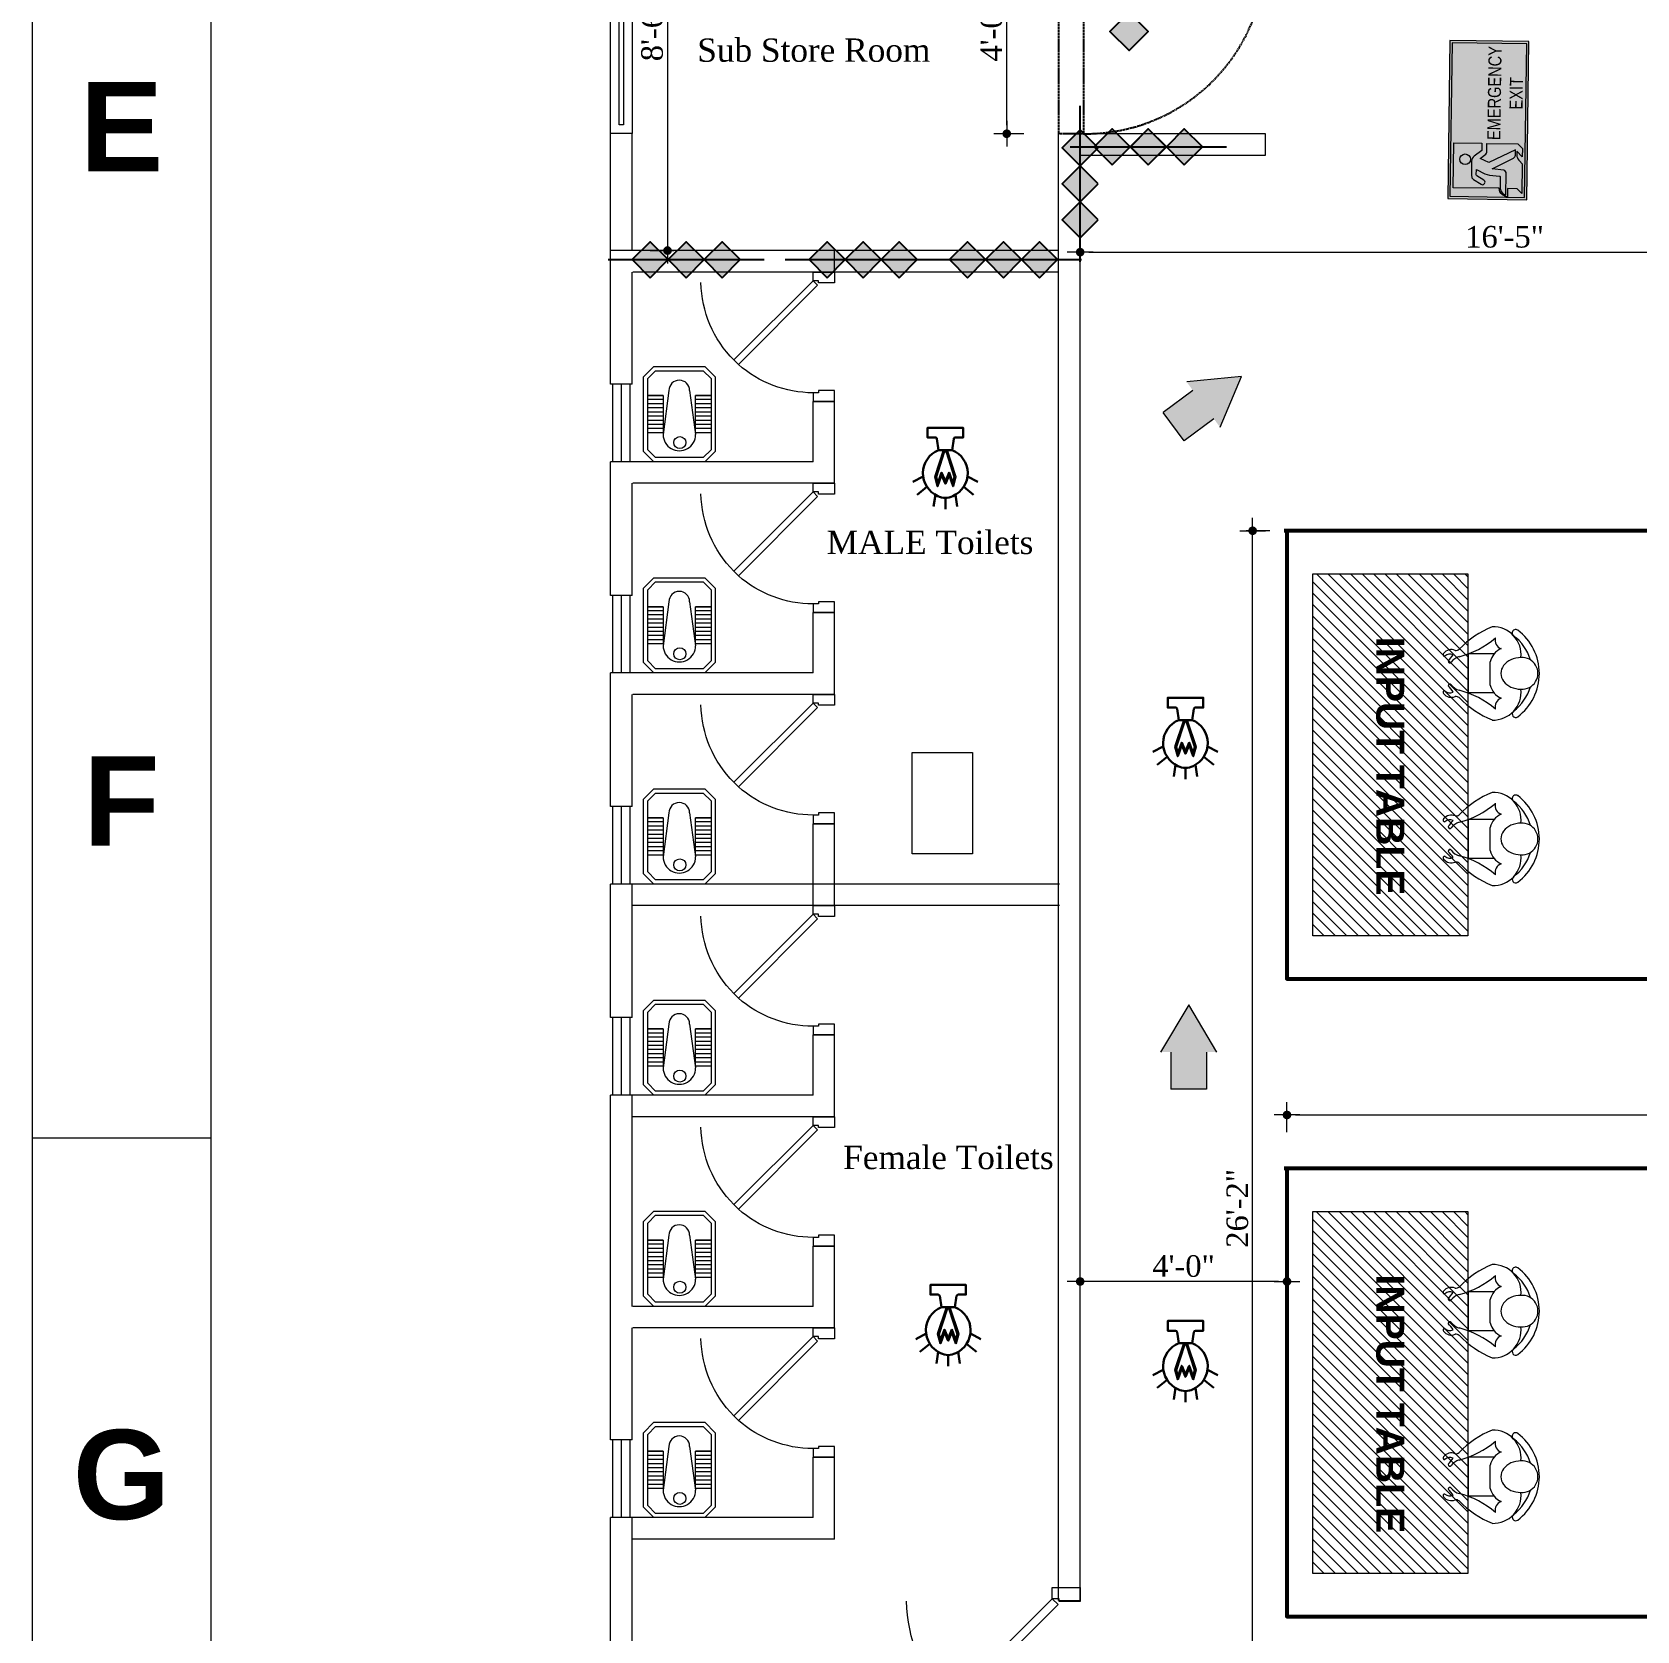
# Model space of a CAD drawing. Header units: inches. Extents: x -250485 to 735580, y -140410 to 288049.
# Drawn here: x 36816.5 to 37189, y 21246.7 to 21617.8 of the extents above; entities that cross this region are included whole.
import ezdxf

# ---------------------------------------------------------------- set-up
doc = ezdxf.new("R2010")
doc.units = ezdxf.units.IN
doc.header["$MEASUREMENT"] = 0
doc.header["$PDMODE"] = 35
doc.linetypes.add('DASH', pattern=[0.35, 0.25, -0.1])
doc.linetypes.add('DASHED', pattern=[0.75, 0.5, -0.25])
doc.layers.get('0').update_dxf_attribs({"lineweight": 0})
doc.layers.get('Defpoints').update_dxf_attribs({"lineweight": 0})
doc.layers.add('bp door', color=40, linetype='Continuous')
doc.layers.add('fire rated wall', color=7, linetype='Continuous')
for name, color, linetype, lineweight in [('COLUMN-2', 102, 'Continuous', 0), ('DIM 01', 250, 'Continuous', 9), ('DOOR', 222, 'Continuous', 0), ('Emergency Light', 251, 'Continuous', 15), ('evacuation plan', 162, 'Continuous', 13), ('FURNITURE', 144, 'Continuous', 0), ('illustr-TOILET FIXTURE', 252, 'Continuous', 0), ('Inline', 7, 'Continuous', 0), ('Layer1', 134, 'Continuous', 0), ('MAN', 215, 'Continuous', 0), ('Outline', 7, 'Continuous', 0), ('PROJ NAME', 7, 'Continuous', 0), ('Road', 7, 'DASHED', 0), ('Scale', 7, 'Continuous', 0), ('Scale_Text', 7, 'Continuous', 0), ('Table', 244, 'Continuous', 0), ('TEXT-1', 7, 'Continuous', 0), ('Titelblk', 7, 'Continuous', 25), ('TITLE', 7, 'Continuous', 20), ('wall', 7, 'Continuous', 0), ('WALL (I)', 7, 'Continuous', 0), ('window', 140, 'Continuous', 0)]:
    doc.layers.add(name, color=color, linetype=linetype, lineweight=lineweight)
doc.styles.add('ARIAL', font='times.ttf')
doc.styles.add('DIM-3', font='arial.ttf', dxfattribs={"width": 0.8, "height": 6})
doc.styles.add('REG', font='times.ttf')
doc.styles.get("Standard").update_dxf_attribs({"font": 'arialbd.ttf', "height": 24})
doc.dimstyles.new('Dim-Pres', dxfattribs={"dimtxt": 5.5, "dimasz": 2, "dimexe": 1.5, "dimexo": 1.5, "dimgap": 1, "dimtad": 3, "dimdec": 0, "dimzin": 3, "dimdsep": 46, "dimlunit": 4, "dimtxsty": 'REG', "dimblk": 'point', "dimcen": 2, "dimclrd": 256, "dimclre": 256, "dimclrt": 7, "dimadec": 0, "dimazin": 0, "dimtfac": 0.75, "dimtdec": 0, "dimtmove": 1, "dimatfit": 3, "dimldrblk": 'point', "dimfxl": 0, "dimtolj": 1, "dimtzin": 0, "dimlwd": -1, "dimlwe": -1, "dimarcsym": 1})

# ---------------------------------------------------------------- blocks, each defined once
blk = doc.blocks.new('30 door')
at = {"layer": 'DOOR'}
blk.add_lwpolyline([(-5, 28), (-5, 30), (0, 30), (0, 27.5), (-3.75, 27.5), (-3.75, 28), (-5, 28, 0.181643), (-22.32, 21.45), (-23.38, 20.38), (-5, 2), (-5, 0), (0, 0), (0, 2.5), (-3.75, 2.5), (-3.75, 2), (-5, 2), (-3.94, 3.06), (-22.32, 21.45), (-23.38, 20.38, 0.194724), (-31, 2.42, 0.196084)], format="xyb", dxfattribs=at)
blk = doc.blocks.new('HGJGHJ')
at = {"layer": 'FURNITURE', "linetype": 'Continuous'}
for p, q in [((30654.36, 4929.01), (30651.96, 4926.61)), ((30654.76, 4928.05), (30652.92, 4926.21)), ((30654.36, 4929.01), (30671.65, 4929.01)), ((30654.76, 4928.05), (30671.25, 4928.05)), ((30658.68, 4928.05), (30667.33, 4928.05)), ((30658.68, 4924.45), (30658.68, 4928.05)), ((30658.68, 4928.05), (30658.68, 4924.45)), ((30659.64, 4928.05), (30659.64, 4924.45)), ((30660.6, 4928.05), (30660.6, 4924.45)), ((30661.56, 4928.05), (30661.56, 4924.45)), ((30662.52, 4928.05), (30662.52, 4924.45)), ((30663.48, 4928.05), (30663.48, 4924.45)), ((30664.44, 4928.05), (30664.44, 4924.45)), ((30665.4, 4928.05), (30665.4, 4924.45)), ((30666.37, 4928.05), (30666.37, 4924.45)), ((30667.33, 4928.05), (30667.33, 4924.45)), ((30671.25, 4928.05), (30673.09, 4926.21)), ((30671.65, 4929.01), (30674.05, 4926.61)), ((30651.96, 4914.79), (30651.96, 4926.61)), ((30652.92, 4915.19), (30652.92, 4926.21)), ((30657.53, 4923.08), (30667.73, 4924.46)), ((30667.33, 4924.45), (30658.68, 4924.45)), ((30673.09, 4926.21), (30673.09, 4915.19)), ((30674.05, 4926.61), (30674.05, 4914.79)), ((30657.53, 4918.27), (30667.73, 4916.93)), ((30658.68, 4916.95), (30667.33, 4916.95)), ((30658.68, 4913.35), (30658.68, 4916.95)), ((30658.68, 4916.95), (30658.68, 4913.35)), ((30659.64, 4916.95), (30659.64, 4913.35)), ((30660.6, 4916.95), (30660.6, 4913.35)), ((30661.56, 4916.95), (30661.56, 4913.35)), ((30662.52, 4916.95), (30662.52, 4913.35)), ((30663.48, 4916.95), (30663.48, 4913.35)), ((30664.44, 4916.95), (30664.44, 4913.35)), ((30665.4, 4916.95), (30665.4, 4913.35)), ((30666.37, 4916.95), (30666.37, 4913.35)), ((30667.33, 4916.95), (30667.33, 4913.35)), ((30654.36, 4912.39), (30651.96, 4914.79)), ((30654.76, 4913.35), (30652.92, 4915.19)), ((30671.25, 4913.35), (30654.76, 4913.35)), ((30667.33, 4913.35), (30658.68, 4913.35)), ((30673.09, 4915.19), (30671.25, 4913.35)), ((30674.05, 4914.79), (30671.65, 4912.39)), ((30671.65, 4912.39), (30654.36, 4912.39))]:
    blk.add_line(p, q, dxfattribs=at)
blk.add_circle((30669.61, 4920.81), 1.4, dxfattribs=at)
for centre, radius, start, end in [((30667.74, 4920.7), 3.77, 269.8864, 90.1136), ((30657.53, 4920.68), 2.4, 90, 270)]:
    blk.add_arc(centre, radius, start, end, dxfattribs=at)
blk = doc.blocks.new('A$C0A385B62')
at = {"layer": 'MAN'}
for p, q in [((12.8, 13.8), (5.25, 13.8)), ((5.25, 8.74), (5.25, 13.8)), ((12.8, 8.74), (12.8, 13.8)), ((6.78, 9.5), (11.27, 9.5))]:
    blk.add_line(p, q, dxfattribs=at)
for centre, major_axis, ratio, start_param, end_param in [((5.39, 18.34), (0.213, 0.213), 1, -0.990366, 1.743844), ((12.66, 18.34), (0.213, -0.213), 1, 1.397749, 4.131959), ((6.29, 17.03), (1.33, -1.33), 1, 3.011756, 4.336791), ((3.52, 16.15), (0.744, -0.744), 1, 0.12019, 0.903179), ((6.72, 17.29), (1.01, 1.01), 1, 1.590737, 2.798433), ((3.04, 20.88), (3.42, 3.42), 1, 4.442782, 4.759624), ((8.74, 14.62), (2.19, -2.19), 1, 3.016096, 3.635716), ((6.68, 17.32), (0.22, -0.22), 1, 6.040082, 8.853084), ((11.37, 17.32), (0.22, 0.22), 1, 0.571694, 3.384696), ((9.31, 14.62), (2.19, 2.19), 1, -0.494124, 0.125496), ((53.03, 68.46), (46.44, -46.44), 1, 4.811956, 4.835194), ((11.33, 17.29), (1.01, 1.01), 1, -1.227636, -0.01994), ((11.76, 17.03), (1.33, 1.33), 1, -1.195198, 0.129837), ((14.53, 16.15), (0.744, 0.744), 1, 2.238414, 3.021402), ((16.26, 2.74), (12.33, 12.33), 1, 1.534761, 1.981495), ((-10.84, 19.76), (12.13, 12.13), 1, -1.500161, -1.035997), ((28.88, 19.76), (12.13, 12.13), 1, 2.606793, 3.070957), ((1.82, 2.74), (12.33, 12.33), 1, -0.410698, 0.036036), ((7.56, 5.99), (2.55, 2.55), 1, 1.002801, 1.964608), ((10.49, 5.99), (2.55, 2.55), 1, -0.393812, 0.567995), ((5.41, 8.93), (3.82, -3.82), 1, 3.892704, 5.607304), ((2.59, 6.86), (1.22, 1.22), 1, -0.491791, 1.062111), ((9.04, 3.6), (0, 3.84), 0.793116, 4.700072, 7.865366), ((12.64, 8.93), (3.82, 3.82), 1, 3.82371, 5.532074), ((15.46, 6.86), (1.22, -1.22), 1, 2.079482, 3.633383), ((1.21, 4.56), (0.486, -0.486), 1, 1.452986, 4.552069), ((9.03, 10.51), (7.43, 7.43), 1, 3.004593, 4.850456), ((9.06, 10.51), (6.48, -6.48), 1, 4.573278, 5.207423), ((9.04, 3.33), (2.16, -2.16), 1, 3.851468, 7.14293), ((9.03, 10.51), (6.48, -6.48), 1, 5.787108, 6.421253), ((16.87, 4.58), (0.475, 0.475), 1, -1.432729, 1.708864)]:
    blk.add_ellipse(centre, major_axis=major_axis, ratio=ratio, start_param=start_param, end_param=end_param, dxfattribs=at)
blk = doc.blocks.new('bfg')
at = {"layer": 'fire rated wall'}
h = blk.add_hatch(color=1, dxfattribs=at)
h.dxf.hatch_style = 1
h.paths.add_polyline_path([(9432308.7, -5613534.5), (9432321.4, -5613547.3), (9432334.2, -5613534.5)])
h.paths.add_polyline_path([(9432334.2, -5613534.5), (9432321.4, -5613521.8), (9432308.7, -5613534.5)])
h.paths.add_polyline_path([(9432334.2, -5613534.5), (9432359.7, -5613534.5), (9432346.9, -5613521.8)])
h.paths.add_polyline_path([(9432334.2, -5613534.5), (9432346.9, -5613547.3), (9432359.7, -5613534.5)])
at = {"layer": 'fire rated wall', "color": 1, "elevation": 0}
for points in [[(9432321.4, -5613547.3), (9432334.2, -5613534.5), (9432321.4, -5613521.8), (9432308.7, -5613534.5)], [(9432346.9, -5613547.3), (9432359.7, -5613534.5), (9432346.9, -5613521.8), (9432334.2, -5613534.5)]]:
    blk.add_lwpolyline(points, close=True, dxfattribs=at)
blk.add_lwpolyline([(9432291.7, -5613534.5), (9432376.7, -5613534.5)], dxfattribs=at)
blk = doc.blocks.new('3HR RATE')
at = {"layer": 'fire rated wall', "xscale": 1.292997314696549, "yscale": 1.292997314696549, "zscale": 1.292997314696549}
for p in [(-12191616.2, 7245476.7), (-12191583.2, 7245476.7)]:
    blk.add_blockref('bfg', p, dxfattribs=at)
blk = doc.blocks.new('fddfgdgfsg')
at = {"ltscale": 100000}
h = blk.add_hatch(color=1, dxfattribs=at)
h.paths.add_polyline_path([(2091.9, -12378.98), (2096.33, -12383.41), (2100.73, -12379), (2100.72, -12378.98), (2100.73, -12378.97), (2096.32, -12374.56)])
h.paths.add_polyline_path([(2105.14, -12383.41), (2109.56, -12378.98), (2105.14, -12374.56), (2100.73, -12378.97), (2100.75, -12378.98), (2100.73, -12379)])
at = {"layer": 'bp door', "color": 1, "linetype": 'DASH'}
for p, q in [((2117.32, -12362.64, -9.7), (2072.61, -12362.64, -9.7)), ((2072.61, -12368.4, -9.7), (2072.61, -12362.64, -9.7)), ((2117.32, -12368.4, -9.7), (2072.61, -12368.4, -9.7))]:
    blk.add_line(p, q, dxfattribs=at)
at = {"layer": 'bp door', "color": 1, "elevation": -9.7}
for points in [[(2117.32, -12368.4), (2118.55, -12368.4), (2118.55, -12370.87), (2120.61, -12370.87), (2120.61, -12362.64), (2117.32, -12362.64)], [(2116.08, -12410.64), (2118.55, -12410.64), (2118.55, -12368.4), (2116.08, -12368.4)], [(2100.75, -12378.98), (2096.32, -12374.56), (2091.9, -12378.98), (2096.33, -12383.41)], [(2109.56, -12378.98), (2105.14, -12374.56), (2100.72, -12378.98), (2105.14, -12383.41)]]:
    blk.add_lwpolyline(points, close=True, dxfattribs=at)
at = {"layer": 'bp door', "color": 1, "linetype": 'DASH'}
blk.add_arc((2114.39, -12368.89, -9.7), 41.79, 179.3284, 272.3206, dxfattribs=at)
blk = doc.blocks.new('dot')
at = {"color": 4}
for p, q in [((-1.5, 0), (1.5, 0)), ((0, 1.5), (0, -1.5))]:
    blk.add_line(p, q, dxfattribs=at)
at = {"color": 6, "const_width": 0.5}
blk.add_lwpolyline([(-0.25, 0, 1), (0.25, 0, 1)], format="xyb", close=True, dxfattribs=at)
blk = doc.blocks.new('point')
blk.add_blockref('dot', (0, 0))
blk = doc.blocks.new('*D627')
at = {"layer": 'Defpoints', "color": 0, "ltscale": 30, "transparency": 16777216}
for p in [(36955.76, 21669.44), (36955.76, 21567.05), (36963.99, 21567.05)]:
    blk.add_point(p, dxfattribs=at)
at = {"layer": 'Layer1', "ltscale": 30, "transparency": 16777216}
for p, q in [((36959.99, 21669.44), (36965.49, 21669.44)), ((36963.99, 21667.44), (36963.99, 21569.05)), ((36959.99, 21567.05), (36965.49, 21567.05))]:
    blk.add_line(p, q, dxfattribs=at)
at = {"layer": 'Layer1', "ltscale": 30, "transparency": 16777216, "xscale": 2, "yscale": 2, "zscale": 2}
for p, rotation in [((36963.99, 21669.44), 90), ((36963.99, 21567.05), 270)]:
    blk.add_blockref('point', p, dxfattribs=dict(at, rotation=rotation))
at = {"layer": 'Layer1', "color": 7, "ltscale": 30, "transparency": 16777216, "insert": (36960.44, 21618.24), "char_height": 5, "attachment_point": 5, "rotation": 90, "style": 'REG'}
blk.add_mtext('\\A1;8\'-6"', dxfattribs=at)
blk = doc.blocks.new('*D628')
at = {"layer": 'Defpoints', "color": 0, "ltscale": 30, "transparency": 16777216}
for p in [(37042.72, 21642.17), (37054.76, 21642.17), (37054.76, 21594.17)]:
    blk.add_point(p, dxfattribs=at)
at = {"layer": 'Layer1', "ltscale": 30, "transparency": 16777216}
for p, q in [((37046.72, 21642.17), (37041.22, 21642.17)), ((37042.72, 21596.17), (37042.72, 21640.17)), ((37046.72, 21594.17), (37041.22, 21594.17))]:
    blk.add_line(p, q, dxfattribs=at)
at = {"layer": 'Layer1', "ltscale": 30, "transparency": 16777216, "xscale": 2, "yscale": 2, "zscale": 2}
for p, rotation in [((37042.72, 21642.17), 90), ((37042.72, 21594.17), 270)]:
    blk.add_blockref('point', p, dxfattribs=dict(at, rotation=rotation))
at = {"layer": 'Layer1', "color": 7, "ltscale": 30, "transparency": 16777216, "insert": (37039.18, 21618.17), "char_height": 5, "attachment_point": 5, "rotation": 90, "style": 'REG'}
blk.add_mtext('\\A1;4\'-0"', dxfattribs=at)
blk = doc.blocks.new('A$C16DB04AD')
at = {"layer": 'Emergency Light', "color": 154, "lineweight": 30}
for p, q in [((-6.54, -14.39), (-9.59, -15.98)), ((-5.43, -17.4), (-8.33, -19.77)), ((5.43, -17.4), (8.33, -19.77)), ((6.54, -14.39), (9.59, -15.98)), ((-2.95, -19.78), (-3.46, -23.22)), ((0, -20.7), (0, -24)), ((2.95, -19.78), (3.46, -23.22))]:
    blk.add_line(p, q, dxfattribs=at)
blk.add_lwpolyline([(-2, -6.57), (-2.49, -3.28, 0.371278), (-2.94, -2.89), (-5.25, -2.89), (-5.25, 0), (5.25, 0), (5.25, -2.89), (2.94, -2.89, 0.371278), (2.49, -3.28), (2, -6.57)], format="xyb", dxfattribs=at)
at = {"layer": 'Emergency Light', "color": 1, "lineweight": 30}
blk.add_lwpolyline([(-0.43, -6.57), (-3.01, -14.48), (-2.28, -17.27), (-1.1, -13.91), (0, -16.5), (1.1, -13.91), (2.28, -17.27), (3.01, -14.48), (0.43, -6.57)], dxfattribs=at)
blk.add_lwpolyline([(0.43, -7.28, 0.690361), (-0.43, -7.28), (-2.75, -14.5), (-2.25, -16.42), (-1.12, -13.21), (0, -15.86), (1.12, -13.21), (2.25, -16.42), (2.75, -14.5), (0.43, -7.28)], format="xyb", dxfattribs=at)
at = {"layer": 'Emergency Light', "color": 154, "lineweight": 30}
blk.add_lwpolyline([(-2.02, -6.58), (2, -6.57)], dxfattribs=at)
for centre, radius, start, end in [((0.78, -13.41), 7.38, 112.0671, 245.9767), ((-0.78, -13.41), 7.38, 294.0233, 67.9329), ((0, -15.96), 4.74, 241.9689, 298.0311)]:
    blk.add_arc(centre, radius, start, end, dxfattribs=at)
blk = doc.blocks.new('WFE')
h = blk.add_hatch(color=255)
h.dxf.hatch_style = 1
h.paths.add_polyline_path([(-267898.14, 138466.65), (-267925.22, 138466.65), (-267925.22, 138453.12), (-267898.14, 138453.12)])
at = {"true_color": 0x00823c}
h = blk.add_hatch(color=116, dxfattribs=at)
h.dxf.hatch_style = 1
h.paths.add_polyline_path([(-267898.53, 138466.27), (-267924.83, 138466.27), (-267924.83, 138453.5), (-267898.53, 138453.5)])
h = blk.add_hatch(color=7)
h.dxf.hatch_style = 1
edge = h.paths.add_edge_path()
edge.add_line((-267915.67, 138465.76), (-267915.67, 138460.96))
edge.add_line((-267915.67, 138460.96), (-267916.89, 138460.95))
edge.add_line((-267916.89, 138460.95), (-267917.87, 138462.22))
edge.add_arc((-267918.79, 138461.48), 1.18, 38.6997, 89.1552)
edge.add_line((-267918.77, 138462.66), (-267920.97, 138462.66))
edge.add_arc((-267920.89, 138460.14), 2.52, 91.7797, 103.5408)
edge.add_arc((-267921.27, 138461.83), 0.786, 105.7358, 142.6328)
edge.add_line((-267921.89, 138462.31), (-267922.7, 138460.97))
edge.add_arc((-267922.33, 138460.73), 0.434, 146.6305, 329.27)
edge.add_line((-267921.96, 138460.51), (-267921.24, 138461.73))
edge.add_arc((-267921.09, 138461.64), 0.176, 91.289, 148.2105, ccw=False)
edge.add_line((-267921.09, 138461.82), (-267920.17, 138461.82))
edge.add_line((-267920.17, 138461.82), (-267920.91, 138460.36))
edge.add_line((-267920.91, 138460.36), (-267921.1, 138459.57))
edge.add_line((-267921.1, 138459.57), (-267921.25, 138457.85))
edge.add_arc((-267921.37, 138457.83), 0.125, -85.898, 7.6051, ccw=False)
edge.add_line((-267921.36, 138457.71), (-267922.79, 138457.71))
edge.add_arc((-267922.82, 138454.18), 3.53, 89.4971, 101.3594)
edge.add_arc((-267923.32, 138456.51), 1.15, 100.0089, 171.4142)
edge.add_line((-267924.45, 138456.68), (-267920.81, 138456.69))
edge.add_arc((-267920.77, 138457.28), 0.589, 266.7226, 344.0757)
edge.add_line((-267920.21, 138457.12), (-267920.01, 138459.09))
edge.add_line((-267920.01, 138459.09), (-267918.13, 138455.48))
edge.add_arc((-267917.62, 138455.74), 0.573, 207.3378, 270.1311)
edge.add_line((-267917.62, 138455.17), (-267916.72, 138455.17))
edge.add_line((-267916.72, 138455.17), (-267918.94, 138459.69))
edge.add_line((-267918.94, 138459.69), (-267918.25, 138461.19))
edge.add_line((-267918.25, 138461.19), (-267917.51, 138460.24))
edge.add_arc((-267917.16, 138460.56), 0.468, 222.2016, 269.5545)
edge.add_line((-267917.16, 138460.09), (-267915.67, 138460.09))
edge.add_line((-267915.67, 138460.09), (-267915.67, 138454.79))
edge.add_line((-267915.67, 138454.79), (-267916.48, 138453.99))
edge.add_line((-267916.48, 138453.99), (-267917.89, 138453.99))
edge.add_line((-267917.89, 138453.99), (-267916.91, 138454.91))
edge.add_line((-267916.91, 138454.91), (-267917.87, 138454.91))
edge.add_arc((-267917.29, 138453.25), 1.76, 109.0672, 137.8746)
edge.add_line((-267918.6, 138454.43), (-267919.06, 138453.99))
edge.add_line((-267919.06, 138453.99), (-267924.15, 138453.99))
edge.add_line((-267924.15, 138453.99), (-267923.36, 138454.78))
edge.add_line((-267923.36, 138454.78), (-267923.36, 138456.44))
edge.add_line((-267923.36, 138456.44), (-267924.83, 138456.43))
edge.add_arc((-267918.88, 138454.19), 6.36, 150.9073, 159.3468, ccw=False)
edge.add_arc((-267923.35, 138456.57), 1.3, 89.7522, 146.6944, ccw=False)
edge.add_line((-267923.34, 138457.87), (-267923.34, 138465.76))
edge.add_line((-267923.34, 138465.76), (-267915.67, 138465.76))
edge = h.paths.add_edge_path(flags=16)
edge.add_arc((-267918.45, 138463.76), 0.912, 0, 360)
h = blk.add_hatch(color=7)
h.dxf.hatch_style = 1
h.paths.add_polyline_path([(-267910.19, 138462.55), (-267910.19, 138463.83), (-267907.55, 138463.83), (-267909.18, 138465.36), (-267907.54, 138465.36), (-267905.16, 138463.19), (-267907.53, 138461.02), (-267909.19, 138461.02), (-267907.55, 138462.55)])
at = {"color": 255}
blk.add_lwpolyline([(-267898.14, 138466.65), (-267925.22, 138466.65), (-267925.22, 138453.12), (-267898.14, 138453.12)], close=True, dxfattribs=at)
at = {"color": 116, "true_color": 0x00823c}
blk.add_lwpolyline([(-267898.53, 138466.27), (-267924.83, 138466.27), (-267924.83, 138453.5), (-267898.53, 138453.5)], close=True, dxfattribs=at)
at = {"color": 255}
blk.add_lwpolyline([(-267915.67, 138465.76), (-267915.67, 138460.96), (-267916.89, 138460.95), (-267917.87, 138462.22, 0.223781), (-267918.77, 138462.66), (-267920.97, 138462.66, 0.051363), (-267921.48, 138462.59, 0.162399), (-267921.89, 138462.31), (-267922.7, 138460.97, 1.023303), (-267921.96, 138460.51), (-267921.24, 138461.73, -0.253603), (-267921.09, 138461.82), (-267920.17, 138461.82), (-267920.91, 138460.36), (-267921.1, 138459.57), (-267921.25, 138457.85, -0.432237), (-267921.36, 138457.71), (-267922.79, 138457.71, 0.051805), (-267923.52, 138457.64, 0.322053), (-267924.45, 138456.68), (-267920.81, 138456.69, 0.350945), (-267920.21, 138457.12), (-267920.01, 138459.09), (-267918.13, 138455.48, 0.281056), (-267917.62, 138455.17), (-267916.72, 138455.17), (-267918.94, 138459.69), (-267918.25, 138461.19), (-267917.51, 138460.24, 0.209607), (-267917.16, 138460.09), (-267915.67, 138460.09), (-267915.67, 138454.79), (-267916.48, 138453.99), (-267917.89, 138453.99), (-267916.91, 138454.91), (-267917.87, 138454.91, 0.126362), (-267918.6, 138454.43), (-267919.06, 138453.99), (-267924.15, 138453.99), (-267923.36, 138454.78), (-267923.36, 138456.44), (-267924.83, 138456.43, -0.036841), (-267924.44, 138457.28, -0.253699), (-267923.34, 138457.87), (-267923.34, 138465.76), (-267915.67, 138465.76)], format="xyb", close=True, dxfattribs=at)
blk.add_circle((-267918.45, 138463.76), 0.912, dxfattribs=at)
at = {"layer": 'DIM 01', "color": 255, "lineweight": -2, "insert": (-267908.26, 138460.02), "char_height": 2.2352, "attachment_point": 1, "style": 'DIM-3'}
blk.add_mtext_dynamic_manual_height_columns('\\pi-6.82409;{\\C0;EMERGENCY\\P\\pi-1.53473;EXIT}', width=2.2352, gutter_width=11.18, heights=[0], dxfattribs=at)
blk = doc.blocks.new('hfev')
at = {"layer": 'evacuation plan'}
h = blk.add_hatch(color=60, dxfattribs=at)
h.dxf.hatch_style = 1
h.paths.add_polyline_path([(40299.06, 13041.14), (40287.18, 13021.16), (40310.94, 13021.16)])
h.paths.add_polyline_path([(40306.54, 13021.16), (40291.58, 13021.16), (40291.58, 13005.53), (40306.54, 13005.53)])
at = {"layer": 'evacuation plan', "color": 9, "true_color": 0xafd9aa}
for p, q in [((40287.18, 13021.16), (40299.06, 13041.14)), ((40299.06, 13041.14), (40310.94, 13021.16)), ((40291.58, 13021.16), (40291.58, 13005.53)), ((40306.54, 13021.16), (40306.54, 13005.53)), ((40291.58, 13005.53), (40306.54, 13005.53))]:
    blk.add_line(p, q, dxfattribs=at)
blk = doc.blocks.new('PAGE')
at = {"layer": 'Inline', "color": 252, "lineweight": 15}
blk.add_lwpolyline([(178051640.63, 22656441.11), (178051640.63, 22657235.79), (178050505.36, 22657235.79), (178050505.36, 22656441.11)], close=True, dxfattribs=at)
at = {"layer": 'Outline', "color": 252, "lineweight": 15}
blk.add_lwpolyline([(178050483.42, 22657252.66), (178050483.42, 22656424.24)], dxfattribs=at)
at = {"layer": 'Scale', "color": 252, "lineweight": 9}
blk.add_line((178050483.42, 22656755.67), (178050505.36, 22656755.67), dxfattribs=at)
at = {"layer": 'Scale_Text', "color": 252, "lineweight": 13, "char_height": 10.97, "width": 8.3603, "attachment_point": 5}
for s, insert in [('E', (178050494.39, 22656879.84)), ('F', (178050494.39, 22656797.06)), ('G', (178050494.39, 22656714.27))]:
    blk.add_mtext(s, dxfattribs=dict(at, insert=insert))
blk = doc.blocks.new('Title')
at = {"layer": 'Titelblk', "color": 3, "linetype": 'Continuous', "lineweight": 0, "xscale": 3.014611567961765, "yscale": 3.014611567959946, "zscale": 3.014611567966516}
blk.add_blockref('PAGE', (-536855255.83, -68388223.96), dxfattribs=at)
blk = doc.blocks.new('*D779')
at = {"layer": 'Defpoints', "color": 0, "ltscale": 30, "transparency": 16777216}
for p in [(37059.76, 21564.43), (37256.76, 21566.68), (37256.76, 21564.43)]:
    blk.add_point(p, dxfattribs=at)
at = {"layer": 'Layer1', "ltscale": 30, "transparency": 16777216}
for p, q in [((37059.76, 21565.93), (37059.76, 21568.18)), ((37256.76, 21565.93), (37256.76, 21568.18)), ((37061.76, 21566.68), (37254.76, 21566.68))]:
    blk.add_line(p, q, dxfattribs=at)
at = {"layer": 'Layer1', "ltscale": 30, "transparency": 16777216, "xscale": 2, "yscale": 2, "zscale": 2, "rotation": 180}
blk.add_blockref('point', (37059.76, 21566.68), dxfattribs=at)
at = {"layer": 'Layer1', "ltscale": 30, "transparency": 16777216, "xscale": 2, "yscale": 2, "zscale": 2}
blk.add_blockref('point', (37256.76, 21566.68), dxfattribs=at)
at = {"layer": 'Layer1', "color": 7, "ltscale": 30, "transparency": 16777216, "insert": (37158.26, 21570.22), "char_height": 5, "attachment_point": 5, "style": 'REG'}
blk.add_mtext('\\A1;16\'-5"', dxfattribs=at)
blk = doc.blocks.new('*D780')
at = {"layer": 'Defpoints', "color": 0, "ltscale": 30, "transparency": 16777216}
for p in [(37099.79, 21502.04), (37107.78, 21502.04), (37107.78, 21187.55)]:
    blk.add_point(p, dxfattribs=at)
at = {"layer": 'Layer1', "ltscale": 30, "transparency": 16777216}
for p, q in [((37103.79, 21502.04), (37098.29, 21502.04)), ((37099.79, 21189.55), (37099.79, 21500.04)), ((37103.79, 21187.55), (37098.29, 21187.55))]:
    blk.add_line(p, q, dxfattribs=at)
at = {"layer": 'Layer1', "ltscale": 30, "transparency": 16777216, "xscale": 2, "yscale": 2, "zscale": 2}
for p, rotation in [((37099.79, 21502.04), 90), ((37099.79, 21187.55), 270)]:
    blk.add_blockref('point', p, dxfattribs=dict(at, rotation=rotation))
at = {"layer": 'Layer1', "color": 7, "ltscale": 30, "transparency": 16777216, "insert": (37096.25, 21344.79), "char_height": 5, "attachment_point": 5, "rotation": 90, "style": 'REG'}
blk.add_mtext('\\A1;26\'-2"', dxfattribs=at)
blk = doc.blocks.new('*D781')
at = {"layer": 'Defpoints', "color": 0, "ltscale": 30, "transparency": 16777216}
for p in [(37059.76, 21327.82), (37059.76, 21327.82), (37107.76, 21327.82)]:
    blk.add_point(p, dxfattribs=at)
at = {"layer": 'Layer1', "ltscale": 30, "transparency": 16777216}
for p, q in [((37059.76, 21327.82), (37059.76, 21329.32)), ((37105.76, 21327.82), (37061.76, 21327.82)), ((37107.76, 21327.82), (37107.76, 21326.32))]:
    blk.add_line(p, q, dxfattribs=at)
at = {"layer": 'Layer1', "ltscale": 30, "transparency": 16777216, "xscale": 2, "yscale": 2, "zscale": 2, "rotation": 180}
blk.add_blockref('point', (37059.76, 21327.82), dxfattribs=at)
at = {"layer": 'Layer1', "ltscale": 30, "transparency": 16777216, "xscale": 2, "yscale": 2, "zscale": 2}
blk.add_blockref('point', (37107.76, 21327.82), dxfattribs=at)
at = {"layer": 'Layer1', "color": 7, "ltscale": 30, "transparency": 16777216, "insert": (37083.76, 21331.37), "char_height": 5, "attachment_point": 5, "style": 'REG'}
blk.add_mtext('\\A1;4\'-0"', dxfattribs=at)
blk = doc.blocks.new('*D789')
at = {"layer": 'Defpoints', "color": 0, "ltscale": 30, "transparency": 16777216}
for p in [(38330.76, 21366.46), (37107.76, 21354.04), (38330.76, 21354.04)]:
    blk.add_point(p, dxfattribs=at)
at = {"layer": 'Layer1', "ltscale": 30, "transparency": 16777216}
for p, q in [((37107.76, 21362.46), (37107.76, 21367.96)), ((38330.76, 21362.46), (38330.76, 21367.96)), ((37109.76, 21366.46), (38328.76, 21366.46))]:
    blk.add_line(p, q, dxfattribs=at)
at = {"layer": 'Layer1', "ltscale": 30, "transparency": 16777216, "xscale": 2, "yscale": 2, "zscale": 2, "rotation": 180}
blk.add_blockref('point', (37107.76, 21366.46), dxfattribs=at)
at = {"layer": 'Layer1', "ltscale": 30, "transparency": 16777216, "xscale": 2, "yscale": 2, "zscale": 2}
blk.add_blockref('point', (38330.76, 21366.46), dxfattribs=at)
at = {"layer": 'Layer1', "color": 7, "ltscale": 30, "transparency": 16777216, "insert": (37719.26, 21370), "char_height": 5, "attachment_point": 5, "style": 'REG'}
blk.add_mtext('\\A1;101\'-11"', dxfattribs=at)

msp = doc.modelspace()

# ---------------------------------------------------------------- hatches: boundary and pattern name
at = {"layer": 'Table'}
h = msp.add_hatch(dxfattribs=at)
h.set_pattern_fill('ANSI31', scale=15, angle=-270, style=0)
h.set_pattern_definition([(135, (24381.0824, -228340.9003), (-1.325825215, -1.325825215), [])])
h.paths.add_polyline_path([(37149.76, 21492.04), (37149.76, 21408.04), (37113.76, 21408.04), (37113.76, 21492.04)])
h.paths.add_polyline_path([(37124.94, 21478.5), (37124.94, 21416.71), (37138.33, 21416.71), (37138.33, 21478.5)], flags=24)
h = msp.add_hatch(dxfattribs=at)
h.set_pattern_fill('ANSI31', scale=15, angle=-270, style=0)
h.set_pattern_definition([(135, (24381.0824, -228488.895), (-1.325825215, -1.325825215), [])])
h.paths.add_polyline_path([(37149.76, 21344.05), (37149.76, 21260.05), (37113.76, 21260.05), (37113.76, 21344.05)])
h.paths.add_polyline_path([(37124.94, 21330.5), (37124.94, 21268.72), (37138.33, 21268.72), (37138.33, 21330.5)], flags=24)

# ---------------------------------------------------------------- linework, layer by layer
at = {"layer": 'COLUMN-2', "color": 7}
msp.add_lwpolyline([(37020.76, 21450.55), (37034.76, 21450.55), (37034.76, 21427.05), (37020.76, 21427.05)], close=True, dxfattribs=at)
at = {"layer": 'Layer1', "color": 7, "ltscale": 30}
msp.add_line((36955.76, 21594.24), (36950.76, 21594.24), dxfattribs=at)
for points in [[(36950.76, 21642.24), (36955.76, 21642.24), (36955.76, 21594.24), (36950.76, 21594.24)], [(36952.76, 21640.24), (36953.76, 21640.24), (36953.76, 21596.24), (36952.76, 21596.24)]]:
    msp.add_lwpolyline(points, close=True, dxfattribs=at)
at = {"layer": 'Road', "color": 7, "ltscale": 30}
for p, q in [((37107.76, 21502.04), (37107.76, 21398.04)), ((37107.76, 21398.04), (38330.76, 21398.04)), ((37107.76, 21398.04), (38330.76, 21398.04)), ((37107.76, 21354.04), (37107.76, 21250.05)), ((37107.76, 21250.05), (38330.76, 21250.05)), ((37107.76, 21250.05), (38330.76, 21250.05))]:
    msp.add_line(p, q, dxfattribs=at)
at = {"layer": 'Table', "color": 7}
for points in [[(37149.76, 21492.04), (37149.76, 21408.04), (37113.76, 21408.04), (37113.76, 21492.04)], [(37149.76, 21344.05), (37149.76, 21260.05), (37113.76, 21260.05), (37113.76, 21344.05)]]:
    msp.add_lwpolyline(points, close=True, dxfattribs=at)
at = {"layer": 'wall', "color": 75, "lineweight": 53, "ltscale": 100000}
msp.add_line((38330.09, 21502.04), (37107.09, 21502.04), dxfattribs=at)
for points in [[(37107.76, 21502.04), (37107.76, 21398.04), (38330.76, 21398.04), (38330.76, 21502.04)], [(37107.76, 21354.04), (37107.76, 21250.05), (38330.76, 21250.05), (38330.76, 21354.04), (37107.09, 21354.04)]]:
    msp.add_lwpolyline(points, dxfattribs=at)
at = {"layer": 'WALL (I)', "color": 7, "ltscale": 30}
for p, q in [((37054.94, 21606.4), (37054.76, 21606.4)), ((37054.94, 21601.4), (37054.76, 21601.4)), ((36950.76, 21567.05), (36950.76, 21594.24)), ((36955.76, 21567.05), (36955.76, 21594.24)), ((37054.76, 21253.82), (37054.76, 21594.17)), ((37059.76, 21253.82), (37059.76, 21594.17)), ((37102.8, 21594.17), (37059.76, 21594.17)), ((37102.8, 21589.17), (37102.8, 21594.17)), ((37059.76, 21589.17), (37102.8, 21589.17)), ((37054.76, 21567.05), (36950.76, 21567.05)), ((36950.76, 21536.05), (36950.76, 21567.05)), ((37002.76, 21562.05), (37002.76, 21567.05)), ((36955.76, 21536.05), (36955.76, 21562.05)), ((37054.76, 21562.05), (36955.94, 21562.05)), ((36955.76, 21536.05), (36950.76, 21536.05)), ((36997.76, 21518.05), (36997.76, 21532.05)), ((37002.76, 21532.05), (36997.76, 21532.05)), ((37002.76, 21513.05), (37002.76, 21532.05)), ((36997.76, 21518.05), (36950.76, 21518.05)), ((36950.76, 21487.05), (36950.76, 21518.05)), ((36955.76, 21487.05), (36955.76, 21513.05)), ((37002.76, 21513.05), (36955.94, 21513.05)), ((36955.76, 21487.05), (36950.76, 21487.05)), ((36997.76, 21469.05), (36997.76, 21483.05)), ((37002.76, 21483.05), (36997.76, 21483.05)), ((37002.76, 21464.05), (37002.76, 21483.05)), ((36997.76, 21469.05), (36950.76, 21469.05)), ((36950.76, 21438.05), (36950.76, 21469.05)), ((36955.76, 21438.05), (36955.76, 21464.05)), ((37002.76, 21464.05), (36955.94, 21464.05)), ((36955.76, 21438.05), (36950.76, 21438.05)), ((37002.76, 21434.05), (36997.76, 21434.05)), ((36997.76, 21415.05), (36997.76, 21434.05)), ((37002.76, 21415.05), (37002.76, 21434.05)), ((37054.94, 21420.05), (36950.76, 21420.05)), ((36950.76, 21389.05), (36950.76, 21420.05)), ((36955.76, 21389.05), (36955.76, 21420.05)), ((37054.94, 21415.05), (36955.94, 21415.05)), ((36955.76, 21389.05), (36950.76, 21389.05)), ((37002.76, 21385.05), (36997.76, 21385.05)), ((36997.76, 21371.05), (36997.76, 21385.05)), ((37002.76, 21366.05), (37002.76, 21385.05)), ((36997.76, 21371.05), (36950.76, 21371.05)), ((36950.76, 21291.05), (36950.76, 21371.05)), ((36955.76, 21322.05), (36955.76, 21371.05)), ((37002.76, 21366.05), (36955.94, 21366.05)), ((36997.76, 21322.05), (36997.76, 21336.05)), ((37002.76, 21336.05), (36997.76, 21336.05)), ((37002.76, 21317.05), (37002.76, 21336.05)), ((36997.76, 21322.05), (36955.94, 21322.05)), ((36955.76, 21291.05), (36955.76, 21317.05)), ((37002.76, 21317.05), (36955.94, 21317.05)), ((36955.76, 21291.05), (36950.76, 21291.05)), ((36997.76, 21273.05), (36997.76, 21287.05)), ((37002.76, 21287.05), (36997.76, 21287.05)), ((37002.76, 21268.05), (37002.76, 21287.05)), ((36997.76, 21273.05), (36950.76, 21273.05)), ((36950.76, 21182.55), (36950.76, 21273.05)), ((36955.76, 21187.55), (36955.76, 21273.05)), ((37002.76, 21268.05), (36955.94, 21268.05)), ((37054.76, 21253.82), (37059.76, 21253.82))]:
    msp.add_line(p, q, dxfattribs=at)
at = {"layer": 'window', "color": 7, "ltscale": 30}
for p, q in [((36951.26, 21536.05), (36951.26, 21518.05)), ((36953.26, 21536.05), (36953.26, 21518.05)), ((36955.26, 21536.05), (36955.26, 21518.05)), ((36951.26, 21487.05), (36951.26, 21469.05)), ((36953.26, 21487.05), (36953.26, 21469.05)), ((36955.26, 21487.05), (36955.26, 21469.05)), ((36951.26, 21438.05), (36951.26, 21420.05)), ((36953.26, 21438.05), (36953.26, 21420.05)), ((36955.26, 21438.05), (36955.26, 21420.05)), ((36951.26, 21389.05), (36951.26, 21371.05)), ((36953.26, 21389.05), (36953.26, 21371.05)), ((36955.26, 21389.05), (36955.26, 21371.05)), ((36951.26, 21291.05), (36951.26, 21273.05)), ((36953.26, 21291.05), (36953.26, 21273.05)), ((36955.26, 21291.05), (36955.26, 21273.05))]:
    msp.add_line(p, q, dxfattribs=at)

# ---------------------------------------------------------------- block references
at = {"layer": 'DIM 01', "color": 63, "lineweight": -2, "xscale": 1.354657076082979, "yscale": 1.354657076080912, "zscale": 1.354657076082979, "rotation": 89.17891329344738}
msp.add_blockref('WFE', (229901.72, 381800.67), dxfattribs=at)
at = {"layer": 'Emergency Light', "lineweight": 30, "xscale": 0.7868064756185049, "yscale": 0.7868064756185049, "zscale": 0.7868064756213451}
for p in [(37028.47, 21525.94), (37084.2, 21463.29), (37029.13, 21327.04), (37084.2, 21318.68)]:
    msp.add_blockref('A$C16DB04AD', p, dxfattribs=at)
at = {"layer": 'evacuation plan', "color": 11, "true_color": 0xf27172, "xscale": -0.5499328878868064, "yscale": 0.5499328878795495, "zscale": 0.5499328876488784, "rotation": 306.4248301453781}
msp.add_blockref('hfev', (44485.49, -552.7), dxfattribs=at)
at = {"layer": 'evacuation plan', "color": 11, "true_color": 0xf27172, "xscale": -0.5499328878868255, "yscale": 0.5499328878868255, "zscale": 0.5499328876488784}
msp.add_blockref('hfev', (59246.72, 14220.29), dxfattribs=at)
at = {"layer": 'illustr-TOILET FIXTURE', "color": 7, "rotation": 270}
for p in [(32046.05, 52192.1), (32046.05, 52143.1), (32046.05, 52094.1), (32046.05, 52045.1), (32046.05, 51996.1), (32046.05, 51947.1)]:
    msp.add_blockref('HGJGHJ', p, dxfattribs=at)
at = {"layer": 'Layer1', "rotation": 90}
msp.add_blockref('fddfgdgfsg', (24692.12, 19521.56, 9.7), dxfattribs=at)
at = {"layer": 'Layer1', "xscale": 0.2533935670508072, "yscale": 0.2533935670508072, "zscale": 0.2533935670521235, "rotation": 90}
msp.add_blockref('3HR RATE', (33814.21, 20471.89), dxfattribs=at)
at = {"layer": 'Layer1', "xscale": 0.2533935670508072, "yscale": 0.2533935670526262, "zscale": 0.2533935670521235}
for p in [(35964.93, 24836.69), (35857.67, 24810.51), (35898.75, 24810.51), (35931.33, 24810.51)]:
    msp.add_blockref('3HR RATE', p, dxfattribs=at)
at = {"layer": 'TITLE', "xscale": 0.6269545389804989, "yscale": 0.6269545389804989, "zscale": 0.6269545337923679}
msp.add_blockref('Title', (100896.82, 75847.38), dxfattribs=at)
at = {"layer": 'wall', "color": 7, "xscale": -1, "rotation": 180}
for p in [(37002.76, 21562.05), (37002.76, 21513.05), (37002.76, 21464.05), (37002.76, 21415.05), (37002.76, 21366.05), (37002.76, 21317.05)]:
    msp.add_blockref('30 door', p, dxfattribs=at)
at = {"layer": 'wall', "color": 7}
for name, p, xscale, yscale, zscale, rotation in [('A$C0A385B62', (37166.33, 21458.09), 1.199999999997089, 1.199999999997089, 1.199999999999999, 90), ('A$C0A385B62', (37166.33, 21419.67), 1.199999999997089, 1.199999999997089, 1.199999999999999, 90), ('A$C0A385B62', (37166.33, 21310.1), 1.199999999997089, 1.199999999997089, 1.199999999999999, 90), ('A$C0A385B62', (37166.33, 21271.68), 1.199999999997089, 1.199999999997089, 1.199999999999999, 90), ('30 door', (37059.76, 21256.82), -1.300000000000181, 1.299999999999272, 1.3, 180)]:
    msp.add_blockref(name, p, dxfattribs=dict(at, xscale=xscale, yscale=yscale, zscale=zscale, rotation=rotation))

# ---------------------------------------------------------------- texts
at = {"layer": 'PROJ NAME', "color": 7, "style": 'ARIAL'}
for s, p in [('Sub Store Room', (36970.9, 21610.86)), ('MALE Toilets', (37000.95, 21496.63)), ('Female Toilets', (37004.76, 21353.89))]:
    msp.add_text(s, height=5.4164, dxfattribs=at).set_placement(p)
at = {"layer": 'TEXT-1', "color": 7, "ltscale": 0.25, "char_height": 6.5, "width": 73.1895, "attachment_point": 8, "rotation": 269.9997}
for insert in [(37128.38, 21447.43), (37128.38, 21299.43)]:
    msp.add_mtext('INPUT TABLE', dxfattribs=dict(at, insert=insert))

# ---------------------------------------------------------------- dimensions: what is measured, and where the dimension line sits
at = {"layer": 'Layer1', "ltscale": 30}
for base, p1, p2, picture, middle in [((36963.99, 21567.05), (36955.76, 21669.44), (36955.76, 21567.05), '*D627', (36960.44, 21618.24)), ((37042.72, 21642.17), (37054.76, 21594.17), (37054.76, 21642.17), '*D628', (37039.18, 21618.17)), ((37099.79, 21502.04), (37107.78, 21187.55), (37107.78, 21502.04), '*D780', (37096.25, 21344.79))]:
    dim = msp.add_linear_dim(base=base, p1=p1, p2=p2, angle=90, dimstyle='Dim-Pres', override={"dimtxt": 5, "dimfxl": 4, "dimfxlon": 1}, dxfattribs=at)
    dim.commit()
    dim.dimension.update_dxf_attribs({"geometry": picture, "text_midpoint": middle})
for base, p1, p2, picture, middle in [((37256.76, 21566.68), (37059.76, 21564.43), (37256.76, 21564.43), '*D779', (37158.26, 21570.22)), ((38330.76, 21366.46), (37107.76, 21354.04), (38330.76, 21354.04), '*D789', (37719.26, 21370)), ((37059.76, 21327.82), (37107.76, 21327.82), (37059.76, 21327.82), '*D781', (37083.76, 21331.37))]:
    dim = msp.add_linear_dim(base=base, p1=p1, p2=p2, dimstyle='Dim-Pres', override={"dimtxt": 5, "dimfxl": 4, "dimfxlon": 1}, dxfattribs=at)
    dim.commit()
    dim.dimension.update_dxf_attribs({"geometry": picture, "text_midpoint": middle})

doc.saveas('drawing.dxf')
